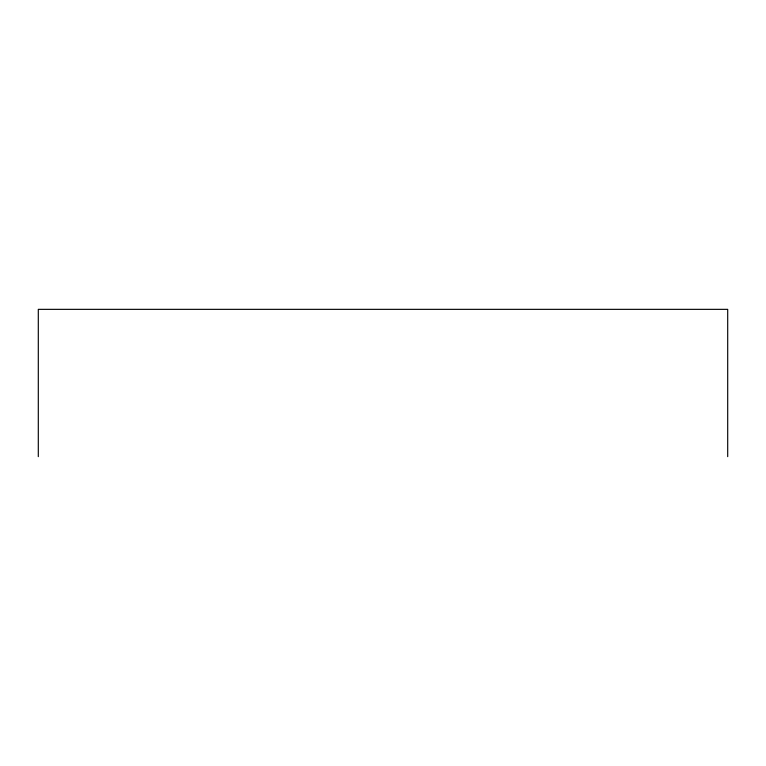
<?xml version="1.0" encoding="UTF-8"?>
<svg xmlns="http://www.w3.org/2000/svg" width="766" height="766" viewBox="0 0 766 766"><rect width="100%" height="100%" fill="white"/><g stroke="black" fill="none" stroke-linecap="round" stroke-linejoin="round"><path stroke-width="1.15" d="M727.7 456.651L727.7 309.349L38.3 309.349L38.3 456.651"/></g></svg>
